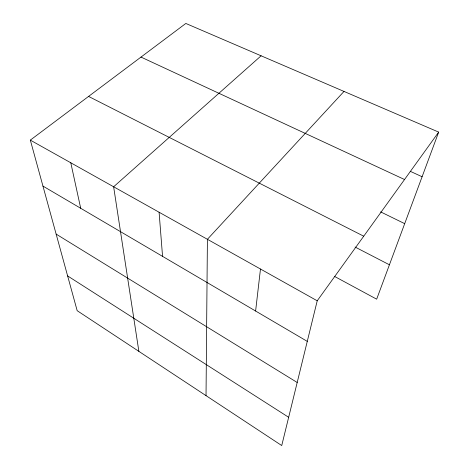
<?xml version="1.0" encoding="UTF-8"?>
<svg xmlns="http://www.w3.org/2000/svg" width="469" height="469" viewBox="0 0 469 469"><rect width="100%" height="100%" fill="white"/><g stroke="black" fill="none" stroke-linecap="round" stroke-linejoin="round"><path stroke-width="0.7" d="M206.026 395.637L207.409 239.296L344.006 91.426M255.611 311.023L260.477 269.018M438.673 132.111L317.22 300.799L281.734 445.55L77.174 310.689L30.327 140.12L185.824 23.45L438.673 132.111L376.666 299.175L334.731 276.522M261.11 55.799L113.633 186.773L138.871 351.363M410.228 171.296L422.106 176.743M140.999 57.083L404.536 179.521M380.629 211.877L404.694 223.654M88.577 96.421L363.727 236.2M355.051 247.022L389.428 264.792M30.327 140.12L317.22 300.799M42.955 186.099L307.271 341.373M56.139 234.101L297.194 382.481M67.624 275.924L288.664 417.293M70.784 162.778L80.703 208.277M159.091 212.234L162.555 256.361"/></g></svg>
